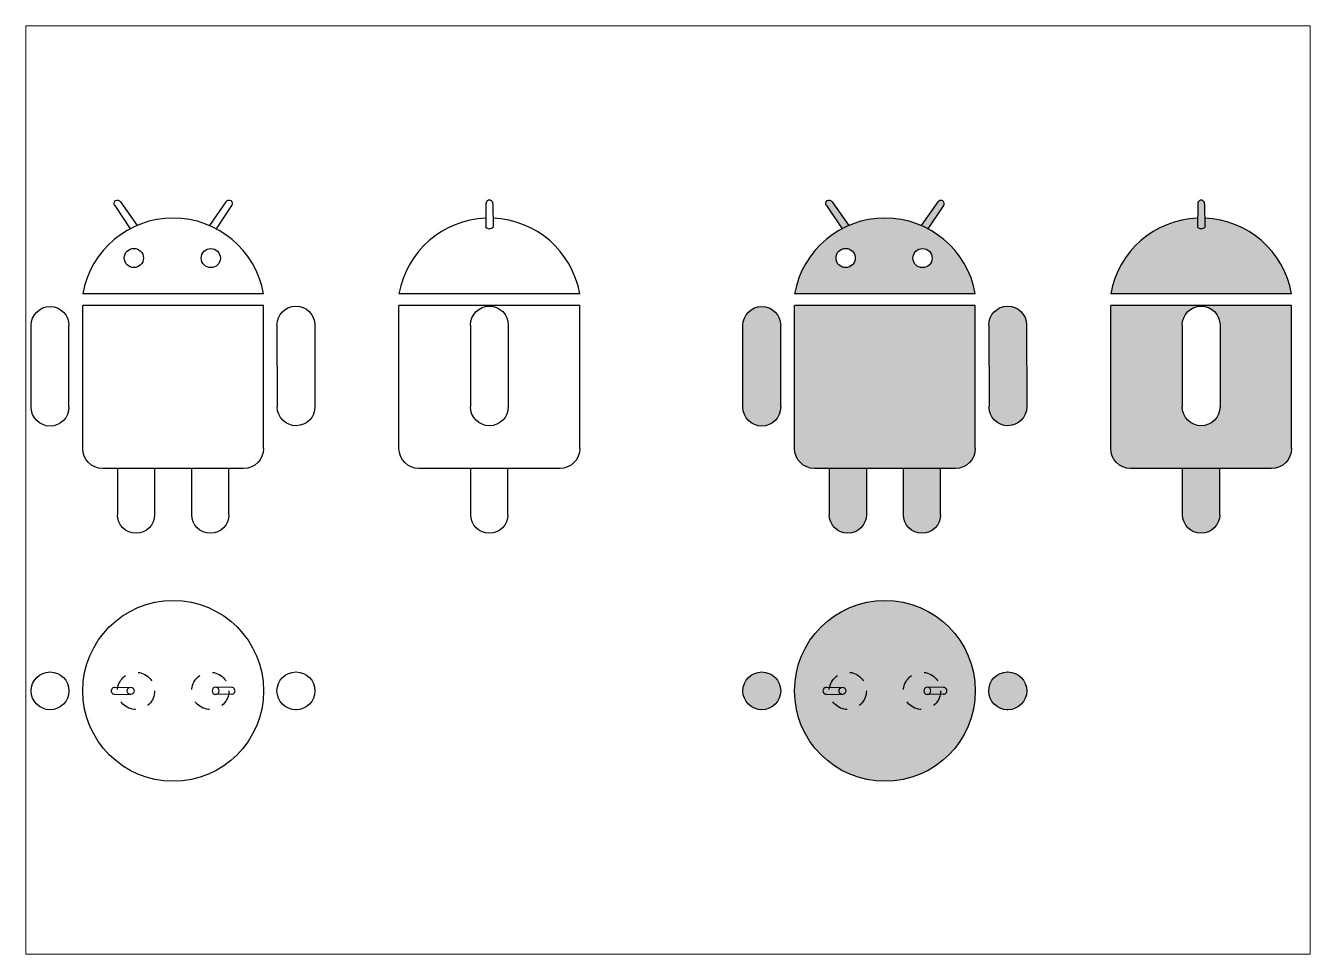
# Paper-space layout 'dwgmodels.com' of a CAD drawing. Header units: millimetres. Extents: x 0 to 257, y 5 to 190.
# The model-space entities are those that its viewports show. They can reach past a viewport. Long polylines and large blocks are cut down to what shows.
import ezdxf

# ---------------------------------------------------------------- set-up
doc = ezdxf.new("R2010")
doc.units = ezdxf.units.MM
doc.linetypes.add('JIS_02_0.7', pattern=[1.35, 0.75, -0.6])
doc.layers.add('dwgmodels.com', color=250, linetype='Continuous')

msp = doc.modelspace()

# ---------------------------------------------------------------- hatches: boundary and pattern name
at = {"true_color": 0xa9eb37}
h = msp.add_hatch(color=63, dxfattribs=at)
h.dxf.hatch_style = 1
h.paths.add_polyline_path([(1744.58, 827.3), (1664.46, 827.3), (1664.46, 763.91, 0.414214), (1673.27, 755.1), (1735.76, 755.1, 0.414214), (1744.58, 763.91)])
h.paths.add_polyline_path([(1664.46, 832.48), (1744.58, 832.48, 0.837382)])
h.paths.add_polyline_path([(1682.85, 848.34, -1), (1691.34, 848.34, -1)], flags=16)
h.paths.add_polyline_path([(1716.94, 848.3, -1), (1725.43, 848.3, -1)], flags=16)
h.paths.add_polyline_path([(1658.32, 818.49, 1), (1641.59, 818.49), (1641.59, 782.25, 1), (1658.32, 782.25)])
h.paths.add_polyline_path([(1767.26, 818.67, 1), (1750.53, 818.62), (1750.64, 782.38, 1), (1767.37, 782.43)])
h.paths.add_polyline_path([(1696.31, 755.1), (1679.82, 755.1), (1679.82, 734.63, 1), (1696.31, 734.63)])
h.paths.add_polyline_path([(1729.21, 755.1), (1712.72, 755.1), (1712.72, 734.63, 1), (1729.21, 734.63)])
h.paths.add_polyline_path([(1730.41, 871.52, 0.382783), (1730.1, 873.74, 0.382783), (1727.92, 873.23), (1720.54, 862.74, -0.020401), (1723.53, 861.3)])
h.paths.add_polyline_path([(1681.11, 873.23, 0.382783), (1678.93, 873.74, 0.382783), (1678.62, 871.52), (1685.5, 861.3, -0.020401), (1688.5, 862.74)])
h = msp.add_hatch(color=63, dxfattribs=at)
h.dxf.hatch_style = 1
h.paths.add_polyline_path([(1846.25, 865.99), (1846.3, 862.03, -0.445192), (1843.02, 862.03), (1843.07, 865.99, 0.352371), (1804.6, 832.48), (1844.66, 832.48), (1884.72, 832.48, 0.352371)])
h.paths.add_polyline_path([(1846.17, 872.38, 1.034594), (1843.15, 872.38), (1843.02, 862.03, 0.445192), (1846.3, 862.03)])
h.paths.add_polyline_path([(1884.72, 827.3), (1844.66, 827.3), (1804.6, 827.3), (1804.6, 763.91, 0.414214), (1813.41, 755.1), (1844.66, 755.1), (1875.9, 755.1, 0.414214), (1884.72, 763.91)])
h.paths.add_polyline_path([(1836.29, 818.64, -1), (1853.03, 818.64), (1853.03, 782.4, -1), (1836.29, 782.4)], flags=0)
h.paths.add_polyline_path([(1853.03, 818.64, 1), (1836.29, 818.64), (1836.29, 782.4, 1), (1853.03, 782.4)], flags=16)
h.paths.add_polyline_path([(1852.9, 755.1), (1844.66, 755.1), (1836.42, 755.1), (1836.42, 734.63, 1), (1852.9, 734.63)])
h = msp.add_hatch(color=63, dxfattribs=at)
h.dxf.hatch_style = 1
edge = h.paths.add_edge_path()
edge.add_arc((1704.52, 656.57), 40.06, 0, 360)
edge = h.paths.add_edge_path()
edge.add_arc((1649.95, 656.57), 8.37, 0, 360)
edge = h.paths.add_edge_path()
edge.add_ellipse((1759, 656.57), major_axis=(-8.37, 0), ratio=1, start_angle=90, end_angle=270, ccw=False)
edge.add_line((1759, 648.2), (1758.9, 648.2))
edge.add_ellipse((1758.9, 656.57), major_axis=(-8.37, 0), ratio=1, start_angle=-90, end_angle=90, ccw=False)
edge.add_line((1758.9, 664.94), (1759, 664.94))

# ---------------------------------------------------------------- linework, layer by layer
at = {"color": 0, "linetype": 'Continuous', "lineweight": -2, "extrusion": (0, 1, 2.22045e-16)}
for p, q in [((1363.16, 871.52), (1370.04, 861.3)), ((1365.65, 873.23), (1373.03, 862.75)), ((1412.46, 873.23), (1405.09, 862.75)), ((1414.95, 871.52), (1408.07, 861.3)), ((1429.12, 832.48), (1349, 832.48)), ((1429.12, 827.3), (1349, 827.3)), ((1349, 763.91), (1349, 827.3)), ((1429.12, 763.91), (1429.12, 827.3)), ((1326.13, 782.25), (1326.13, 818.49)), ((1342.86, 782.25), (1342.86, 818.49)), ((1435.07, 818.62), (1435.18, 782.38)), ((1451.8, 818.67), (1451.91, 782.43)), ((1420.3, 755.1), (1357.81, 755.1)), ((1364.36, 755.1), (1364.36, 734.63)), ((1380.85, 755.1), (1380.85, 734.63)), ((1397.26, 734.63), (1397.26, 755.1)), ((1413.75, 734.63), (1413.75, 755.1))]:
    msp.add_line(p, q, dxfattribs=at)
at = {"color": 0, "linetype": 'Continuous', "lineweight": -2, "extrusion": (2.22045e-16, 1, 2.22045e-16)}
for p, q in [((1527.69, 872.38), (1527.56, 862.03)), ((1530.71, 872.38), (1530.84, 862.03)), ((1529.2, 832.48), (1489.14, 832.48)), ((1569.26, 832.48), (1529.2, 832.48)), ((1529.2, 827.3), (1489.14, 827.3)), ((1489.14, 763.91), (1489.14, 827.3)), ((1569.26, 827.3), (1529.2, 827.3)), ((1569.26, 763.91), (1569.26, 827.3)), ((1520.83, 818.64), (1520.83, 782.4)), ((1537.57, 818.64), (1537.57, 782.4)), ((1520.83, 782.25), (1520.83, 782.4)), ((1537.57, 782.25), (1537.57, 782.4)), ((1529.2, 755.1), (1497.96, 755.1)), ((1520.96, 734.63), (1520.96, 755.1)), ((1560.45, 755.1), (1529.2, 755.1)), ((1537.45, 734.63), (1537.45, 755.1))]:
    msp.add_line(p, q, dxfattribs=at)
at = {"color": 0, "linetype": 'Continuous', "lineweight": -2}
for p, q in [((1443.44, 664.94), (1443.54, 664.94)), ((1363.11, 658.08), (1370.23, 658.21)), ((1363.11, 655.06), (1370.23, 654.93)), ((1415, 658.08), (1407.88, 658.21)), ((1415, 655.06), (1407.88, 654.93)), ((1443.44, 648.2), (1443.54, 648.2))]:
    msp.add_line(p, q, dxfattribs=at)
for centre, radius in [((1371.63, 848.34), 4.25), ((1405.73, 848.3), 4.25), ((1389.06, 656.57), 40.06), ((1334.49, 656.57), 8.37)]:
    msp.add_circle(centre, radius, dxfattribs=at)
at = {"color": 0, "linetype": 'JIS_02_0.7', "lineweight": -2, "ltscale": 2}
for centre in [(1372.61, 656.57), (1405.51, 656.57)]:
    msp.add_circle(centre, 8.24, dxfattribs=at)
at = {"color": 0, "linetype": 'Continuous', "lineweight": -2, "extrusion": (0, 2.22045e-16, -1)}
for centre, radius, start, end in [((-1364.55, 872.45), 1.68, 326.0236, 49.8076), ((-1364.28, 872.27), 1.68, 61.0917, 144.8757), ((-1413.83, 872.27), 1.68, 35.1243, 118.9083), ((-1413.56, 872.45), 1.68, 130.1924, 213.9764), ((-1334.49, 818.49), 8.37, 0, 180), ((-1443.44, 818.64), 8.37, 359.8341, 179.8341), ((-1334.49, 782.25), 8.37, 180, 0), ((-1443.54, 782.4), 8.37, 179.8341, 359.8341), ((-1357.81, 763.91), 8.82, 270, 0), ((-1420.3, 763.91), 8.82, 180, 270), ((-1372.61, 734.63), 8.24, 180, 0), ((-1405.51, 734.63), 8.24, 180, 0)]:
    msp.add_arc(centre, radius, start, end, dxfattribs=at)
at = {"color": 0, "linetype": 'Continuous', "lineweight": -2}
for centre, radius, start, end in [((1529.2, 872.43), 1.51, 358.0518, 181.9482), ((1389.06, 825.33), 40.69, 10.1156, 169.8844), ((1529.2, 825.33), 40.69, 92.2405, 169.8844), ((1529.2, 825.33), 40.69, 10.1156, 87.7595), ((1529.2, 863.51), 2.21, 222.0035, 317.9965), ((1363.11, 656.57), 1.51, 89.9363, 270.0637), ((1415, 656.57), 1.51, 269.9363, 90.0637)]:
    msp.add_arc(centre, radius, start, end, dxfattribs=at)
at = {"color": 0, "linetype": 'Continuous', "lineweight": -2, "extrusion": (4.93038e-32, 2.22045e-16, -1)}
for centre, radius, start, end in [((-1529.2, 818.64), 8.37, 0, 180), ((-1529.2, 782.4), 8.37, 180, 0), ((-1497.96, 763.91), 8.82, 270, 0), ((-1560.45, 763.91), 8.82, 180, 270), ((-1529.2, 734.63), 8.24, 180, 0)]:
    msp.add_arc(centre, radius, start, end, dxfattribs=at)
at = {"color": 0, "linetype": 'Continuous', "lineweight": -2, "extrusion": (2.22024e-16, -7.00649e-46, -1)}
for centre, start, end in [((-1443.44, 656.57), 270, 90), ((-1443.54, 656.57), 90, 270)]:
    msp.add_arc(centre, 8.37, start, end, dxfattribs=at)
at = {"color": 0, "linetype": 'Continuous', "lineweight": -2}
msp.add_ellipse((1370.23, 656.57), major_axis=(0, 1.64), ratio=0.927534, dxfattribs=at)
at = {"color": 0, "linetype": 'Continuous', "lineweight": -2, "extrusion": (0, 0, -1)}
msp.add_ellipse((1407.88, 656.57), major_axis=(0, 1.64), ratio=0.927534, dxfattribs=at)
at = {"layer": 'dwgmodels.com', "linetype": 'Continuous', "lineweight": -2, "extrusion": (0, 1, 2.22045e-16)}
for p, q in [((1678.62, 871.52), (1685.5, 861.3)), ((1681.11, 873.23), (1688.49, 862.75)), ((1727.92, 873.23), (1720.54, 862.75)), ((1730.41, 871.52), (1723.53, 861.3)), ((1744.58, 832.48), (1664.46, 832.48)), ((1744.58, 827.3), (1664.46, 827.3)), ((1664.46, 763.91), (1664.46, 827.3)), ((1744.58, 763.91), (1744.58, 827.3)), ((1641.59, 782.25), (1641.59, 818.49)), ((1658.32, 782.25), (1658.32, 818.49)), ((1750.53, 818.62), (1750.64, 782.38)), ((1767.26, 818.67), (1767.37, 782.43)), ((1735.76, 755.1), (1673.27, 755.1)), ((1679.82, 755.1), (1679.82, 734.63)), ((1696.31, 755.1), (1696.31, 734.63)), ((1712.72, 734.63), (1712.72, 755.1)), ((1729.21, 734.63), (1729.21, 755.1))]:
    msp.add_line(p, q, dxfattribs=at)
at = {"layer": 'dwgmodels.com', "linetype": 'Continuous', "lineweight": -2, "extrusion": (2.22045e-16, 1, 2.22045e-16)}
for p, q in [((1843.15, 872.38), (1843.02, 862.03)), ((1846.17, 872.38), (1846.3, 862.03)), ((1844.66, 832.48), (1804.6, 832.48)), ((1884.72, 832.48), (1844.66, 832.48)), ((1844.66, 827.3), (1804.6, 827.3)), ((1804.6, 763.91), (1804.6, 827.3)), ((1884.72, 827.3), (1844.66, 827.3)), ((1884.72, 763.91), (1884.72, 827.3)), ((1836.29, 818.64), (1836.29, 782.4)), ((1853.03, 818.64), (1853.03, 782.4)), ((1836.29, 782.25), (1836.29, 782.4)), ((1853.03, 782.25), (1853.03, 782.4)), ((1844.66, 755.1), (1813.41, 755.1)), ((1836.42, 734.63), (1836.42, 755.1)), ((1875.9, 755.1), (1844.66, 755.1)), ((1852.9, 734.63), (1852.9, 755.1))]:
    msp.add_line(p, q, dxfattribs=at)
at = {"layer": 'dwgmodels.com', "linetype": 'Continuous', "lineweight": -2}
for p, q in [((1758.9, 664.94), (1759, 664.94)), ((1678.57, 658.08), (1685.69, 658.21)), ((1678.57, 655.06), (1685.69, 654.93)), ((1730.46, 658.08), (1723.34, 658.21)), ((1730.46, 655.06), (1723.34, 654.93)), ((1758.9, 648.2), (1759, 648.2))]:
    msp.add_line(p, q, dxfattribs=at)
for centre, radius in [((1687.09, 848.34), 4.25), ((1721.19, 848.3), 4.25), ((1704.52, 656.57), 40.06), ((1649.95, 656.57), 8.37)]:
    msp.add_circle(centre, radius, dxfattribs=at)
at = {"layer": 'dwgmodels.com', "linetype": 'JIS_02_0.7', "lineweight": -2, "ltscale": 2}
for centre in [(1688.07, 656.57), (1720.96, 656.57)]:
    msp.add_circle(centre, 8.24, dxfattribs=at)
at = {"layer": 'dwgmodels.com', "linetype": 'Continuous', "lineweight": -2, "extrusion": (0, 2.22045e-16, -1)}
for centre, radius, start, end in [((-1680.01, 872.45), 1.68, 326.0236, 49.8076), ((-1679.74, 872.27), 1.68, 61.0917, 144.8757), ((-1729.29, 872.27), 1.68, 35.1243, 118.9083), ((-1729.02, 872.45), 1.68, 130.1924, 213.9764), ((-1649.95, 818.49), 8.37, 0, 180), ((-1758.9, 818.64), 8.37, 359.8341, 179.8341), ((-1649.95, 782.25), 8.37, 180, 0), ((-1759, 782.4), 8.37, 179.8341, 359.8341), ((-1673.27, 763.91), 8.82, 270, 0), ((-1735.76, 763.91), 8.82, 180, 270), ((-1688.07, 734.63), 8.24, 180, 0), ((-1720.96, 734.63), 8.24, 180, 0)]:
    msp.add_arc(centre, radius, start, end, dxfattribs=at)
at = {"layer": 'dwgmodels.com', "linetype": 'Continuous', "lineweight": -2}
for centre, radius, start, end in [((1844.66, 872.43), 1.51, 358.0518, 181.9482), ((1704.52, 825.33), 40.69, 10.1156, 169.8844), ((1844.66, 825.33), 40.69, 92.2405, 169.8844), ((1844.66, 825.33), 40.69, 10.1156, 87.7595), ((1844.66, 863.51), 2.21, 222.0035, 317.9965), ((1678.57, 656.57), 1.51, 89.9363, 270.0637), ((1730.46, 656.57), 1.51, 269.9363, 90.0637)]:
    msp.add_arc(centre, radius, start, end, dxfattribs=at)
at = {"layer": 'dwgmodels.com', "linetype": 'Continuous', "lineweight": -2, "extrusion": (4.93038e-32, 2.22045e-16, -1)}
for centre, radius, start, end in [((-1844.66, 818.64), 8.37, 0, 180), ((-1844.66, 782.4), 8.37, 180, 0), ((-1813.41, 763.91), 8.82, 270, 0), ((-1875.9, 763.91), 8.82, 180, 270), ((-1844.66, 734.63), 8.24, 180, 0)]:
    msp.add_arc(centre, radius, start, end, dxfattribs=at)
at = {"layer": 'dwgmodels.com', "linetype": 'Continuous', "lineweight": -2, "extrusion": (2.22024e-16, -7.00649e-46, -1)}
for centre, start, end in [((-1758.9, 656.57), 270, 90), ((-1759, 656.57), 90, 270)]:
    msp.add_arc(centre, 8.37, start, end, dxfattribs=at)
at = {"layer": 'dwgmodels.com', "linetype": 'Continuous', "lineweight": -2}
msp.add_ellipse((1685.69, 656.57), major_axis=(0, 1.64), ratio=0.927534, dxfattribs=at)
at = {"layer": 'dwgmodels.com', "linetype": 'Continuous', "lineweight": -2, "extrusion": (0, 0, -1)}
msp.add_ellipse((1723.34, 656.57), major_axis=(0, 1.64), ratio=0.927534, dxfattribs=at)

psp = doc.layouts.new('dwgmodels.com')

# ---------------------------------------------------------------- viewports
at = {"layer": 'dwgmodels.com'}
psp.add_viewport(center=(128.26, 97.64), size=(256.95, 185.6463), view_center_point=(1608.37, 745.56), view_height=411.3562, dxfattribs=at)

doc.saveas('drawing.dxf')
